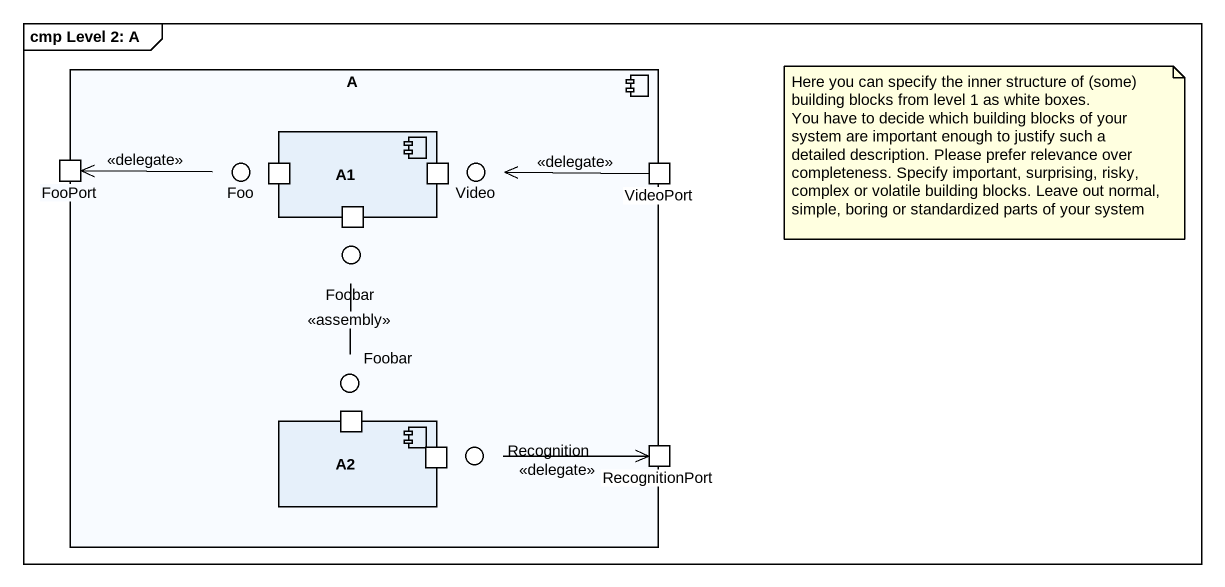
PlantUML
@startuml
mainframe cmp Level 2: A
component A {
  port FooPort
  component A1 {
    port " " as port1
    port " " as port2
    port " " as port3
  }
  port VideoPort
  component A2 {
    port " " as port4
    port " " as port5
  }
  port RecognitionPort
}
() Foo
() Video
() Foobar
() "Foobar" as Foobar_2
() Recognition
A -up- Foo
A -up- Video
A -up- Foobar
A -- Foobar_2
A -- Recognition
Foo -left-> FooPort : <<delegate>>
VideoPort -left-> Video : <<delegate>>
Foobar_2 -up- Foobar : <<assembly>>
Recognition -right-> RecognitionPort : <<delegate>>
note as N1
  Here you can specify the inner structure of (some) building blocks from level 1 as white boxes.
  You have to decide which building blocks of your system are important enough to justify such a detailed description. Please prefer relevance over completeness. Specify important, surprising, risky, complex or volatile building blocks. Leave out normal, simple, boring or standardized parts of your system
end note
@enduml
